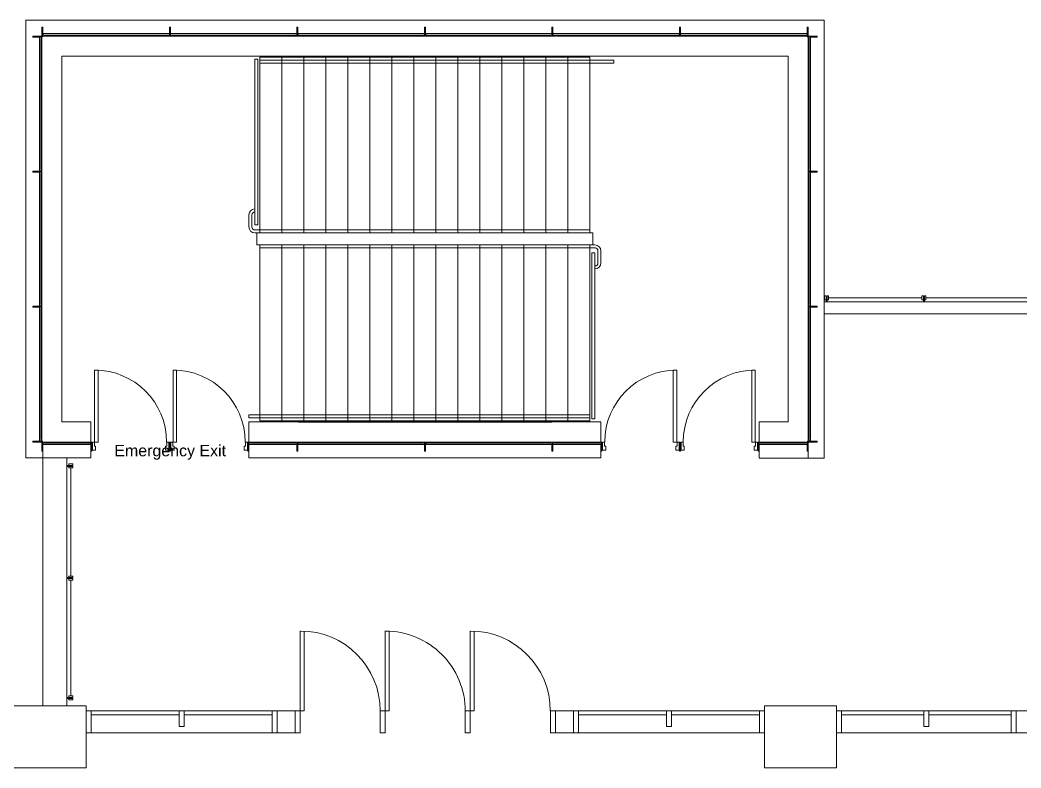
# Model space of a CAD drawing. Header units: inches. Extents: x -3410 to 5259, y -1080 to 3208.
# Drawn here: x 71 to 571, y 2834 to 3208 of the extents above; entities that cross this region are included whole.
import ezdxf

# ---------------------------------------------------------------- set-up
doc = ezdxf.new("R2010")
doc.units = ezdxf.units.IN
doc.header["$LTSCALE"] = 48
doc.header["$MEASUREMENT"] = 0
doc.layers.add('Venue-Fire Apparatus and Text', color=7, linetype='Continuous', lineweight=5)
doc.layers.add('Venue-Walls and Doors', color=7, linetype='Continuous', lineweight=5)
doc.styles.add('Arial', font='Arial')

# ---------------------------------------------------------------- blocks, each defined once
blk = doc.blocks.new('Group-128-1')
at = {"layer": 'Venue-Walls and Doors', "color": 7, "linetype": 'Continuous'}
for p, q in [((-1178.058, 1667.23), (-1178.058, 1707.23)), ((-1176.114, 1707.182), (-1176.114, 1667.23)), ((-1178.058, 1667.23), (-1176.114, 1667.23))]:
    blk.add_line(p, q, dxfattribs=at)
blk.add_arc((-1178.058, 1667.23), 39.996, 0, 90, dxfattribs=at)
blk = doc.blocks.new('Group-129-1')
at = {"layer": 'Venue-Walls and Doors', "color": 7, "linetype": 'Continuous'}
for p, q in [((-1135.558, 1667.23), (-1135.558, 1707.23)), ((-1133.614, 1707.182), (-1133.614, 1667.23)), ((-1135.558, 1667.23), (-1133.614, 1667.23))]:
    blk.add_line(p, q, dxfattribs=at)
blk.add_arc((-1135.558, 1667.23), 39.996, 359.99857, 90, dxfattribs=at)
blk = doc.blocks.new('Group-130-1')
at = {"layer": 'Venue-Walls and Doors', "color": 7, "linetype": 'Continuous'}
for p, q in [((-1093.058, 1667.229), (-1093.058, 1707.229)), ((-1091.114, 1707.181), (-1091.114, 1667.229)), ((-1093.058, 1667.229), (-1091.114, 1667.229))]:
    blk.add_line(p, q, dxfattribs=at)
blk.add_arc((-1093.058, 1667.229), 39.996, 360, 90, dxfattribs=at)

msp = doc.modelspace()

# ---------------------------------------------------------------- linework, layer by layer
at = {"layer": 'Venue-Walls and Doors', "linetype": 'Continuous'}
for p, q in [((73.69, 3207.75), (472.69, 3207.75)), ((73.69, 3207.75), (73.69, 2988.75)), ((472.69, 2988.73), (472.69, 3207.75)), ((464.69, 3204.25), (464.69, 2988.75)), ((80.44, 3199.25), (80.44, 3132.24)), ((145.44, 3201), (82.19, 3201)), ((209.19, 3201), (145.94, 3201)), ((209.69, 3201), (272.94, 3201)), ((336.69, 3201), (273.44, 3201)), ((400.44, 3201), (337.19, 3201)), ((338.94, 3199.75), (469.19, 3199.75)), ((464.19, 3201), (400.94, 3201)), ((465.94, 3199.25), (465.94, 3132.24)), ((91.69, 3006.75), (91.69, 3189.75)), ((91.69, 3189.75), (454.69, 3189.75)), ((188.19, 3188.25), (189.69, 3188.25)), ((188.19, 3188.25), (188.19, 3105.25)), ((189.69, 3188.25), (189.69, 3105.25)), ((355.69, 3189.25), (190.69, 3189.25)), ((190.69, 3101.25), (190.69, 3189.25)), ((367.69, 3187.75), (190.69, 3187.75)), ((201.69, 3101.25), (201.69, 3189.25)), ((212.69, 3101.25), (212.69, 3189.25)), ((223.69, 3101.25), (223.69, 3189.25)), ((234.69, 3101.25), (234.69, 3189.25)), ((245.69, 3101.25), (245.69, 3189.25)), ((256.69, 3101.25), (256.69, 3189.25)), ((267.69, 3101.25), (267.69, 3189.25)), ((278.69, 3101.25), (278.69, 3189.25)), ((289.69, 3101.25), (289.69, 3189.25)), ((300.69, 3101.25), (300.69, 3189.25)), ((311.69, 3101.25), (311.69, 3189.25)), ((322.69, 3101.25), (322.69, 3189.25)), ((333.69, 3101.25), (333.69, 3189.25)), ((344.69, 3101.25), (344.69, 3189.25)), ((355.69, 3101.25), (355.69, 3189.25)), ((367.69, 3186.25), (367.69, 3187.75)), ((454.69, 3006.75), (454.69, 3189.75)), ((190.69, 3186.25), (367.69, 3186.25)), ((80.44, 3131.74), (80.44, 3064.74)), ((465.94, 3131.74), (465.94, 3064.74)), ((185.19, 3110.25), (185.19, 3104.25)), ((186.69, 3110.25), (186.69, 3104.25)), ((189.69, 3105.25), (188.19, 3105.25)), ((355.69, 3102.75), (188.19, 3102.75)), ((357.19, 3101.25), (188.19, 3101.25)), ((189.19, 3095.25), (189.19, 3101.25)), ((357.19, 3101.25), (357.19, 3095.25)), ((357.19, 3095.25), (189.19, 3095.25)), ((190.69, 3007.25), (190.69, 3095.25)), ((358.44, 3093.75), (190.69, 3093.75)), ((190.69, 3093.75), (358.19, 3093.75)), ((201.69, 3007.25), (201.69, 3095.25)), ((212.69, 3007.25), (212.69, 3095.25)), ((223.69, 3007.25), (223.69, 3095.25)), ((234.69, 3007.25), (234.69, 3095.25)), ((245.69, 3007.25), (245.69, 3095.25)), ((256.69, 3007.25), (256.69, 3095.25)), ((267.69, 3007.25), (267.69, 3095.25)), ((278.69, 3007.25), (278.69, 3095.25)), ((289.69, 3007.25), (289.69, 3095.25)), ((300.69, 3007.25), (300.69, 3095.25)), ((311.69, 3007.25), (311.69, 3095.25)), ((322.69, 3007.25), (322.69, 3095.25)), ((333.69, 3007.25), (333.69, 3095.25)), ((344.69, 3007.25), (344.69, 3095.25)), ((355.69, 3007.25), (355.69, 3095.25)), ((357.19, 3095.25), (358.19, 3095.25)), ((359.69, 3086.25), (359.69, 3092.25)), ((361.19, 3086.25), (361.19, 3092.25)), ((356.69, 3008.25), (356.69, 3091.25)), ((356.69, 3091.25), (358.19, 3091.25)), ((358.19, 3008.25), (358.19, 3091.25)), ((473.7, 3069.75), (473.7, 3066.75)), ((474.2, 3068.75), (473.7, 3068.75)), ((474.2, 3069.75), (474.2, 3066.75)), ((474.95, 3068.75), (521.63, 3068.75)), ((522.38, 3069.75), (522.38, 3066.75)), ((522.88, 3068.75), (522.38, 3068.75)), ((522.88, 3069.75), (522.88, 3066.75)), ((523.63, 3068.75), (581.63, 3068.75)), ((80.44, 3064.24), (80.44, 2997.23)), ((465.94, 3064.24), (465.94, 2997.23)), ((472.69, 3066.75), (822.63, 3066.75)), ((472.69, 3060.75), (834.63, 3060.75)), ((355.69, 3010.25), (185.19, 3010.25)), ((185.19, 3008.75), (185.19, 3010.25)), ((355.69, 3008.75), (185.19, 3008.75)), ((355.69, 3007.25), (190.69, 3007.25)), ((358.19, 3008.25), (356.69, 3008.25)), ((91.69, 3006.75), (106.19, 3006.75)), ((106.19, 2988.75), (106.19, 3006.75)), ((361.19, 3006.75), (185.19, 3006.75)), ((185.19, 2988.75), (185.19, 3006.75)), ((336.69, 3006.73), (210.02, 3006.73)), ((361.19, 2988.75), (361.19, 3006.75)), ((440.19, 3006.75), (454.69, 3006.75)), ((440.19, 2988.75), (440.19, 3006.75)), ((82.19, 2864.73), (82.19, 2996.73)), ((106.19, 2995.48), (82.19, 2995.48)), ((209.19, 2995.48), (185.19, 2995.48)), ((208.69, 2995.48), (208.69, 2995.61)), ((209.69, 2995.48), (272.94, 2995.48)), ((336.69, 2995.48), (273.44, 2995.48)), ((361.19, 2995.48), (337.19, 2995.48)), ((464.19, 2995.48), (440.19, 2995.48)), ((73.69, 2988.75), (106.19, 2988.75)), ((94.19, 2864.73), (94.19, 2988.75)), ((361.19, 2988.75), (185.19, 2988.75)), ((440.19, 2988.73), (472.69, 2988.73)), ((465.44, 2988.73), (463.44, 2988.73)), ((97.19, 2985), (94.19, 2985)), ((97.19, 2984.5), (94.19, 2984.5)), ((96.19, 2984.5), (96.19, 2985)), ((96.19, 2929.73), (96.19, 2983.75)), ((97.19, 2928.98), (94.19, 2928.98)), ((97.19, 2928.48), (94.19, 2928.48)), ((96.19, 2928.48), (96.19, 2928.98)), ((96.19, 2927.73), (96.19, 2869.73)), ((97.19, 2868.98), (94.19, 2868.98)), ((97.19, 2868.48), (94.19, 2868.48)), ((96.19, 2868.48), (96.19, 2868.98)), ((103.87, 2864.73), (-282.83, 2864.73)), ((103.87, 2864.73), (103.87, 2833.73)), ((103.87, 2862.23), (196.87, 2862.23)), ((199.37, 2851.23), (199.37, 2862.23)), ((208.37, 2862.23), (208.37, 2851.23)), ((210.87, 2851.23), (210.87, 2862.23)), ((338.37, 2862.23), (338.37, 2851.23)), ((347.37, 2851.23), (347.37, 2862.23)), ((349.87, 2851.23), (349.87, 2862.23)), ((393.87, 2862.23), (349.87, 2862.23)), ((442.87, 2862.23), (393.87, 2862.23)), ((440.37, 2862.23), (440.37, 2851.23)), ((442.87, 2864.73), (442.87, 2833.73)), ((442.87, 2864.73), (478.87, 2864.73)), ((442.87, 2851.23), (442.87, 2862.23)), ((478.87, 2864.73), (478.87, 2833.73)), ((478.87, 2862.23), (620.25, 2862.23)), ((481.37, 2862.23), (481.37, 2851.23)), ((566.25, 2851.23), (566.25, 2862.23)), ((568.75, 2851.23), (568.75, 2862.23)), ((106.37, 2860.23), (150.37, 2860.23)), ((196.87, 2860.23), (152.87, 2860.23)), ((349.87, 2860.23), (393.87, 2860.23)), ((440.37, 2860.23), (396.37, 2860.23)), ((481.37, 2860.23), (522.56, 2860.23)), ((566.25, 2860.23), (525.06, 2860.23)), ((196.87, 2851.23), (106.37, 2851.23)), ((349.87, 2851.23), (442.87, 2851.23)), ((620.25, 2851.23), (478.87, 2851.23)), ((67.87, 2833.73), (103.87, 2833.73)), ((442.87, 2833.73), (478.87, 2833.73))]:
    msp.add_line(p, q, dxfattribs=at)
at = {"layer": 'Venue-Walls and Doors', "linetype": 'Continuous', "flags": 128}
for points in [[(81.69, 3204.25), (82.19, 3204.25), (82.19, 3199.75)], [(82.19, 2992.23), (81.69, 2992.23), (81.69, 3204.25)], [(145.44, 3199.75), (145.44, 3204.25), (145.94, 3204.25), (145.94, 3199.75)], [(209.69, 3199.75), (209.69, 3204.25), (209.19, 3204.25), (209.19, 3199.75)], [(273.44, 3199.75), (273.44, 3204.25), (272.94, 3204.25), (272.94, 3199.75)], [(337.19, 3199.75), (337.19, 3204.25), (336.69, 3204.25), (336.69, 3199.75)], [(400.94, 3199.75), (400.94, 3204.25), (400.44, 3204.25), (400.44, 3199.75)], [(464.69, 3204.25), (464.19, 3204.25), (464.19, 3199.75)], [(81.69, 3199.25), (77.19, 3199.25), (77.19, 3199.75), (338.44, 3199.75)], [(464.69, 3199.25), (469.19, 3199.25), (469.19, 3199.75)], [(81.69, 3131.74), (77.19, 3131.74), (77.19, 3132.24), (81.69, 3132.24)], [(464.69, 3131.74), (469.19, 3131.74), (469.19, 3132.24), (464.69, 3132.24)], [(473.7, 3067.75), (472.95, 3067.75), (472.95, 3069.75), (473.7, 3069.75)], [(474.2, 3067.75), (474.95, 3067.75), (474.95, 3069.75), (474.2, 3069.75)], [(522.38, 3067.75), (521.63, 3067.75), (521.63, 3069.75), (522.38, 3069.75)], [(522.88, 3067.75), (523.63, 3067.75), (523.63, 3069.75), (522.88, 3069.75)], [(81.69, 3064.24), (77.19, 3064.24), (77.19, 3064.74), (81.69, 3064.74)], [(464.69, 3064.24), (469.19, 3064.24), (469.19, 3064.74), (464.69, 3064.74)], [(106.69, 2996.73), (77.19, 2996.73), (77.19, 2997.23), (81.69, 2997.23)], [(469.19, 2996.73), (469.19, 2997.23), (464.69, 2997.23)], [(106.69, 2996.73), (106.69, 2992.23), (106.19, 2992.23)], [(361.69, 2996.73), (184.69, 2996.73), (184.69, 2992.23), (185.19, 2992.23)], [(209, 2996.61), (207.94, 2996.61), (207.94, 2996.73)], [(209.69, 2996.73), (209.69, 2992.23), (209.19, 2992.23), (209.19, 2996.73)], [(273.44, 2996.73), (273.44, 2992.23), (272.94, 2992.23), (272.94, 2996.73)], [(337.19, 2996.73), (337.19, 2992.23), (336.69, 2992.23), (336.69, 2996.73)], [(361.69, 2996.73), (361.69, 2992.23), (361.19, 2992.23)], [(469.19, 2996.73), (439.69, 2996.73), (439.69, 2992.23), (440.19, 2992.23)], [(464.19, 2996.73), (464.19, 2992.23), (464.69, 2992.23)], [(95.19, 2985), (95.19, 2985.75), (97.19, 2985.75), (97.19, 2985)], [(95.19, 2984.5), (95.19, 2983.75), (97.19, 2983.75), (97.19, 2984.5)], [(95.19, 2928.98), (95.19, 2929.73), (97.19, 2929.73), (97.19, 2928.98)], [(95.19, 2928.48), (95.19, 2927.73), (97.19, 2927.73), (97.19, 2928.48)], [(95.19, 2868.98), (95.19, 2869.73), (97.19, 2869.73), (97.19, 2868.98)], [(95.19, 2868.48), (95.19, 2867.73), (97.19, 2867.73), (97.19, 2868.48)], [(106.37, 2862.23), (106.37, 2851.23), (103.87, 2851.23)], [(152.87, 2862.23), (152.87, 2854.48), (150.37, 2854.48), (150.37, 2862.23)], [(210.87, 2851.23), (196.87, 2851.23), (196.87, 2862.23), (210.87, 2862.23)], [(349.87, 2851.23), (335.87, 2851.23), (335.87, 2862.23), (349.87, 2862.23)], [(393.87, 2862.23), (393.87, 2854.48), (396.37, 2854.48), (396.37, 2862.23)], [(525.06, 2862.23), (525.06, 2854.48), (522.56, 2854.48), (522.56, 2862.23)]]:
    msp.add_lwpolyline(points, dxfattribs=at)
for points in [[(81.69, 3198), (81.57, 3198), (81.57, 3199.06, 0.414214), (81.5, 3199.13), (80.63, 3199.13, 0.414214), (80.57, 3199.06), (80.57, 3198.75), (80.44, 3198.75)], [(83.44, 3199.75), (83.44, 3199.88), (82.38, 3199.88, -0.414214), (82.32, 3199.94), (82.32, 3200.81, -0.414214), (82.38, 3200.88), (82.69, 3200.88), (82.69, 3201)], [(144.19, 3199.75), (144.19, 3199.88), (145.25, 3199.88, 0.414214), (145.32, 3199.94), (145.32, 3200.81, 0.414214), (145.25, 3200.88), (144.94, 3200.88), (144.94, 3201)], [(147.19, 3199.75), (147.19, 3199.88), (146.13, 3199.88, -0.414214), (146.07, 3199.94), (146.07, 3200.81, -0.414214), (146.13, 3200.88), (146.44, 3200.88), (146.44, 3201)], [(208.69, 3201), (208.69, 3200.88), (209, 3200.88, -0.414214), (209.07, 3200.81), (209.07, 3199.94), (209, 3199.88), (207.94, 3199.88), (207.94, 3199.75)], [(210.19, 3201), (210.19, 3200.88), (209.88, 3200.88, 0.414214), (209.82, 3200.81), (209.82, 3199.94), (209.88, 3199.88), (210.94, 3199.88), (210.94, 3199.75)], [(271.69, 3199.75), (271.69, 3199.88), (272.75, 3199.88, 0.414214), (272.82, 3199.94), (272.82, 3200.81, 0.414214), (272.75, 3200.88), (272.44, 3200.88), (272.44, 3201)], [(274.69, 3199.75), (274.69, 3199.88), (273.63, 3199.88, -0.414214), (273.57, 3199.94), (273.57, 3200.81, -0.414214), (273.63, 3200.88), (273.94, 3200.88), (273.94, 3201)], [(335.44, 3199.75), (335.44, 3199.88), (336.5, 3199.88, 0.414214), (336.57, 3199.94), (336.57, 3200.81, 0.414214), (336.5, 3200.88), (336.19, 3200.88), (336.19, 3201)], [(338.44, 3199.75), (338.44, 3199.88), (337.38, 3199.88, -0.414214), (337.32, 3199.94), (337.32, 3200.81, -0.414214), (337.38, 3200.88), (337.69, 3200.88), (337.69, 3201)], [(399.19, 3199.75), (399.19, 3199.88), (400.25, 3199.88, 0.414214), (400.32, 3199.94), (400.32, 3200.81, 0.414214), (400.25, 3200.88), (399.94, 3200.88), (399.94, 3201)], [(402.19, 3199.75), (402.19, 3199.88), (401.13, 3199.88, -0.414214), (401.07, 3199.94), (401.07, 3200.81, -0.414214), (401.13, 3200.88), (401.44, 3200.88), (401.44, 3201)], [(462.94, 3199.75), (462.94, 3199.88), (464, 3199.88, 0.414214), (464.07, 3199.94), (464.07, 3200.81, 0.414214), (464, 3200.88), (463.69, 3200.88), (463.69, 3201)], [(464.69, 3198), (464.82, 3198), (464.82, 3199.06, -0.414214), (464.88, 3199.13), (465.75, 3199.13, -0.414214), (465.82, 3199.06), (465.82, 3198.75), (465.94, 3198.75)], [(81.69, 3133.49), (81.57, 3133.49), (81.57, 3132.43, -0.414214), (81.5, 3132.37), (80.63, 3132.37, -0.414214), (80.57, 3132.43), (80.57, 3132.74), (80.44, 3132.74)], [(464.69, 3133.49), (464.82, 3133.49), (464.82, 3132.43, 0.414214), (464.88, 3132.37), (465.75, 3132.37, 0.414214), (465.82, 3132.43), (465.82, 3132.74), (465.94, 3132.74)], [(81.69, 3130.49), (81.57, 3130.49), (81.57, 3131.56, 0.414214), (81.5, 3131.62), (80.63, 3131.62, 0.414214), (80.57, 3131.56), (80.57, 3131.24), (80.44, 3131.24)], [(464.69, 3130.49), (464.82, 3130.49), (464.82, 3131.56, -0.414214), (464.88, 3131.62), (465.75, 3131.62, -0.414214), (465.82, 3131.56), (465.82, 3131.24), (465.94, 3131.24)], [(81.69, 3065.99), (81.57, 3065.99), (81.57, 3064.93, -0.414214), (81.5, 3064.86), (80.63, 3064.86, -0.414214), (80.57, 3064.93), (80.57, 3065.24), (80.44, 3065.24)], [(81.69, 3062.99), (81.57, 3062.99), (81.57, 3064.05, 0.414214), (81.5, 3064.11), (80.63, 3064.11, 0.414214), (80.57, 3064.05), (80.57, 3063.74), (80.44, 3063.74)], [(464.69, 3065.99), (464.82, 3065.99), (464.82, 3064.93, 0.414214), (464.88, 3064.86), (465.75, 3064.86, 0.414214), (465.82, 3064.93), (465.82, 3065.24), (465.94, 3065.24)], [(464.69, 3062.99), (464.82, 3062.99), (464.82, 3064.05, -0.414214), (464.88, 3064.11), (465.75, 3064.11, -0.414214), (465.82, 3064.05), (465.82, 3063.74), (465.94, 3063.74)], [(81.69, 2998.48), (81.57, 2998.48), (81.57, 2997.42, -0.414214), (81.5, 2997.36), (80.63, 2997.36, -0.414214), (80.57, 2997.42), (80.57, 2997.73), (80.44, 2997.73)], [(464.69, 2998.48), (464.82, 2998.48), (464.82, 2997.42, 0.414214), (464.88, 2997.36), (465.75, 2997.36, 0.414214), (465.82, 2997.42), (465.82, 2997.73), (465.94, 2997.73)], [(83.44, 2996.73), (83.44, 2996.61), (82.38, 2996.61, 0.414214), (82.32, 2996.54), (82.32, 2995.67, 0.414214), (82.38, 2995.61), (82.69, 2995.61), (82.69, 2995.48)], [(104.94, 2996.73), (104.94, 2996.61), (106, 2996.61, -0.414214), (106.07, 2996.54), (106.07, 2995.67, -0.414214), (106, 2995.61), (105.69, 2995.61), (105.69, 2995.48)], [(186.44, 2996.73), (186.44, 2996.61), (185.38, 2996.61, 0.414214), (185.32, 2996.55), (185.32, 2995.67, 0.414214), (185.38, 2995.61), (185.69, 2995.61), (185.69, 2995.48)], [(209, 2996.61, -0.414214), (209.07, 2996.54), (209.07, 2995.67, -0.414214), (209, 2995.61), (208.69, 2995.61)], [(210.19, 2995.48), (210.19, 2995.61), (209.88, 2995.61, -0.414214), (209.82, 2995.67), (209.82, 2996.55), (209.88, 2996.61), (210.94, 2996.61), (210.94, 2996.73)], [(271.69, 2996.73), (271.69, 2996.61), (272.75, 2996.61, -0.414214), (272.82, 2996.54), (272.82, 2995.67, -0.414214), (272.75, 2995.61), (272.44, 2995.61), (272.44, 2995.48)], [(274.69, 2996.73), (274.69, 2996.61), (273.63, 2996.61, 0.414214), (273.57, 2996.55), (273.57, 2995.67, 0.414214), (273.63, 2995.61), (273.94, 2995.61), (273.94, 2995.48)], [(335.44, 2996.73), (335.44, 2996.61), (336.5, 2996.61, -0.414214), (336.57, 2996.54), (336.57, 2995.67, -0.414214), (336.5, 2995.61), (336.19, 2995.61), (336.19, 2995.48)], [(338.44, 2996.73), (338.44, 2996.61), (337.38, 2996.61, 0.414214), (337.32, 2996.55), (337.32, 2995.67, 0.414214), (337.38, 2995.61), (337.69, 2995.61), (337.69, 2995.48)], [(359.94, 2996.73), (359.94, 2996.61), (361, 2996.61, -0.414214), (361.07, 2996.54), (361.07, 2995.67, -0.414214), (361, 2995.61), (360.69, 2995.61), (360.69, 2995.48)], [(441.44, 2996.73), (441.44, 2996.61), (440.38, 2996.61, 0.414214), (440.32, 2996.55), (440.32, 2995.67, 0.414214), (440.38, 2995.61), (440.69, 2995.61), (440.69, 2995.48)], [(462.94, 2996.73), (462.94, 2996.61), (464, 2996.61, -0.414214), (464.07, 2996.54), (464.07, 2995.67, -0.414214), (464, 2995.61), (463.69, 2995.61), (463.69, 2995.48)]]:
    msp.add_lwpolyline(points, format="xyb", dxfattribs=at)
for points in [[(81.19, 3132.99), (81.44, 3132.99), (81.44, 3198.5), (81.19, 3198.5)], [(144.69, 3200.25), (144.69, 3200), (82.94, 3200), (82.94, 3200.25)], [(146.69, 3200.25), (146.69, 3200), (208.57, 3200), (208.57, 3200.25)], [(272.19, 3200.25), (272.19, 3200), (210.32, 3200), (210.32, 3200.25)], [(274.19, 3200.25), (274.19, 3200), (335.94, 3200), (335.94, 3200.25)], [(399.69, 3200.25), (399.69, 3200), (337.94, 3200), (337.94, 3200.25)], [(401.69, 3200.25), (401.69, 3200), (463.44, 3200), (463.44, 3200.25)], [(465.19, 3132.99), (464.94, 3132.99), (464.94, 3198.5), (465.19, 3198.5)], [(81.19, 3130.99), (81.44, 3130.99), (81.44, 3065.49), (81.19, 3065.49)], [(465.19, 3130.99), (464.94, 3130.99), (464.94, 3065.49), (465.19, 3065.49)], [(81.19, 2997.98), (81.44, 2997.98), (81.44, 3063.49), (81.19, 3063.49)], [(465.19, 2997.98), (464.94, 2997.98), (464.94, 3063.49), (465.19, 3063.49)], [(109.82, 3032.73), (109.82, 2996.73), (108.07, 2996.73), (108.07, 3032.73)], [(149.07, 2996.73), (149.07, 3032.73), (147.32, 3032.73), (147.32, 2996.73)], [(397.32, 2996.73), (397.32, 3032.73), (399.07, 3032.73), (399.07, 2996.73)], [(436.57, 3032.73), (436.57, 2996.73), (438.32, 2996.73), (438.32, 3032.73)], [(105.44, 2996.23), (105.44, 2996.48), (82.94, 2996.48), (82.94, 2996.23)], [(108.57, 2994.73), (107.94, 2994.73), (107.94, 2996.73), (106.94, 2996.73), (106.94, 2992.73), (108.57, 2992.73)], [(143.57, 2994.73), (144.19, 2994.73), (144.19, 2996.73), (145.19, 2996.73), (145.19, 2992.73), (143.57, 2992.73)], [(145.94, 2996.73), (145.44, 2996.73), (145.44, 2992.23), (145.94, 2992.23)], [(147.82, 2994.73), (147.19, 2994.73), (147.19, 2996.73), (146.19, 2996.73), (146.19, 2992.73), (147.82, 2992.73)], [(182.82, 2994.73), (183.44, 2994.73), (183.44, 2996.73), (184.44, 2996.73), (184.44, 2992.73), (182.82, 2992.73)], [(185.94, 2996.23), (185.94, 2996.48), (208.44, 2996.48), (208.44, 2996.23)], [(272.19, 2996.23), (272.19, 2996.48), (210.32, 2996.48), (210.32, 2996.23)], [(274.19, 2996.23), (274.19, 2996.48), (335.94, 2996.48), (335.94, 2996.23)], [(360.44, 2996.23), (360.44, 2996.48), (337.94, 2996.48), (337.94, 2996.23)], [(363.57, 2994.73), (362.94, 2994.73), (362.94, 2996.73), (361.94, 2996.73), (361.94, 2992.73), (363.57, 2992.73)], [(398.57, 2994.73), (399.19, 2994.73), (399.19, 2996.73), (400.19, 2996.73), (400.19, 2992.73), (398.57, 2992.73)], [(400.44, 2996.73), (400.94, 2996.73), (400.94, 2992.23), (400.44, 2992.23)], [(402.82, 2994.73), (402.19, 2994.73), (402.19, 2996.73), (401.19, 2996.73), (401.19, 2992.73), (402.82, 2992.73)], [(437.82, 2994.73), (438.44, 2994.73), (438.44, 2996.73), (439.44, 2996.73), (439.44, 2992.73), (437.82, 2992.73)], [(440.94, 2996.23), (440.94, 2996.48), (463.44, 2996.48), (463.44, 2996.23)], [(253.37, 2862.23), (253.37, 2851.23), (250.87, 2851.23), (250.87, 2862.23)], [(293.37, 2862.23), (293.37, 2851.23), (295.87, 2851.23), (295.87, 2862.23)]]:
    msp.add_lwpolyline(points, close=True, dxfattribs=at)
at = {"layer": 'Venue-Walls and Doors', "linetype": 'Continuous'}
for centre, radius, start, end in [((81.69, 3199.75), 0.5, 270, 0), ((464.69, 3199.75), 0.5, 180, 270.1146), ((188.19, 3110.25), 3, 90, 180), ((188.19, 3110.25), 1.5, 90, 180), ((188.19, 3104.25), 3, 180, 270), ((188.19, 3104.25), 1.5, 180, 270), ((358.19, 3092.25), 3, 0, 90), ((358.19, 3092.25), 1.5, 360, 90), ((358.19, 3086.25), 1.5, 270, 0), ((358.19, 3086.25), 3, 270, 0), ((472.95, 3068.75), 0.125, 90, 270), ((108.07, 2996.73), 36, 0, 90), ((147.32, 2996.73), 36, 0, 90), ((399.07, 2996.73), 36, 90, 180), ((438.32, 2996.73), 36, 90, 180), ((81.69, 2996.73), 0.5, 0, 90), ((464.69, 2996.73), 0.5, 90, 180)]:
    msp.add_arc(centre, radius, start, end, dxfattribs=at)

# ---------------------------------------------------------------- block references
at = {"layer": 'Venue-Walls and Doors'}
for name in ['Group-128-1', 'Group-129-1', 'Group-130-1']:
    msp.add_blockref(name, (1388.93, 1195), dxfattribs=at)

# ---------------------------------------------------------------- texts
at = {"layer": 'Venue-Fire Apparatus and Text', "color": 1, "transparency": 33554687, "insert": (117.93, 2987.87), "char_height": 5.7083, "attachment_point": 7, "line_spacing_factor": 0.970891, "style": 'Arial'}
msp.add_mtext('Emergency Exit', dxfattribs=at)

doc.saveas('drawing.dxf')
